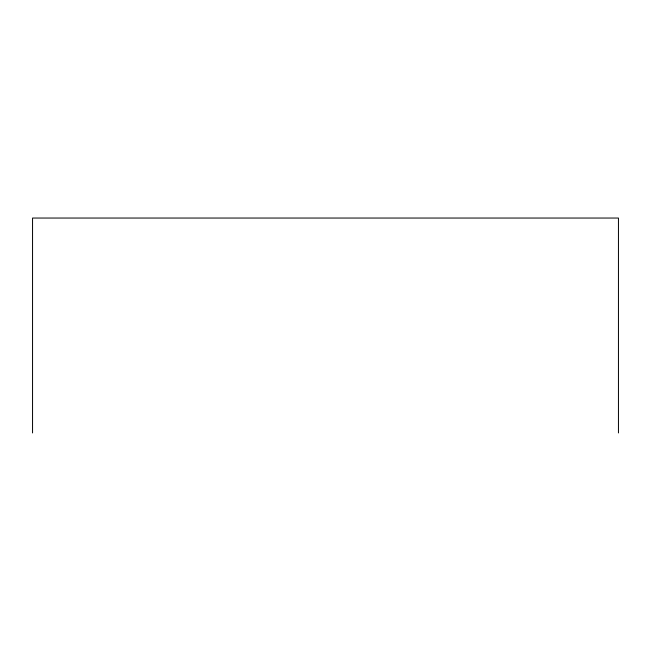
<?xml version="1.0" encoding="UTF-8"?>
<svg xmlns="http://www.w3.org/2000/svg" width="651" height="651" viewBox="0 0 651 651"><rect width="100%" height="100%" fill="white"/><g stroke="black" fill="none" stroke-linecap="round" stroke-linejoin="round"><path stroke-width="0.98" d="M618.45 432.956L618.45 218.044L32.55 218.044L32.55 432.956"/></g></svg>
